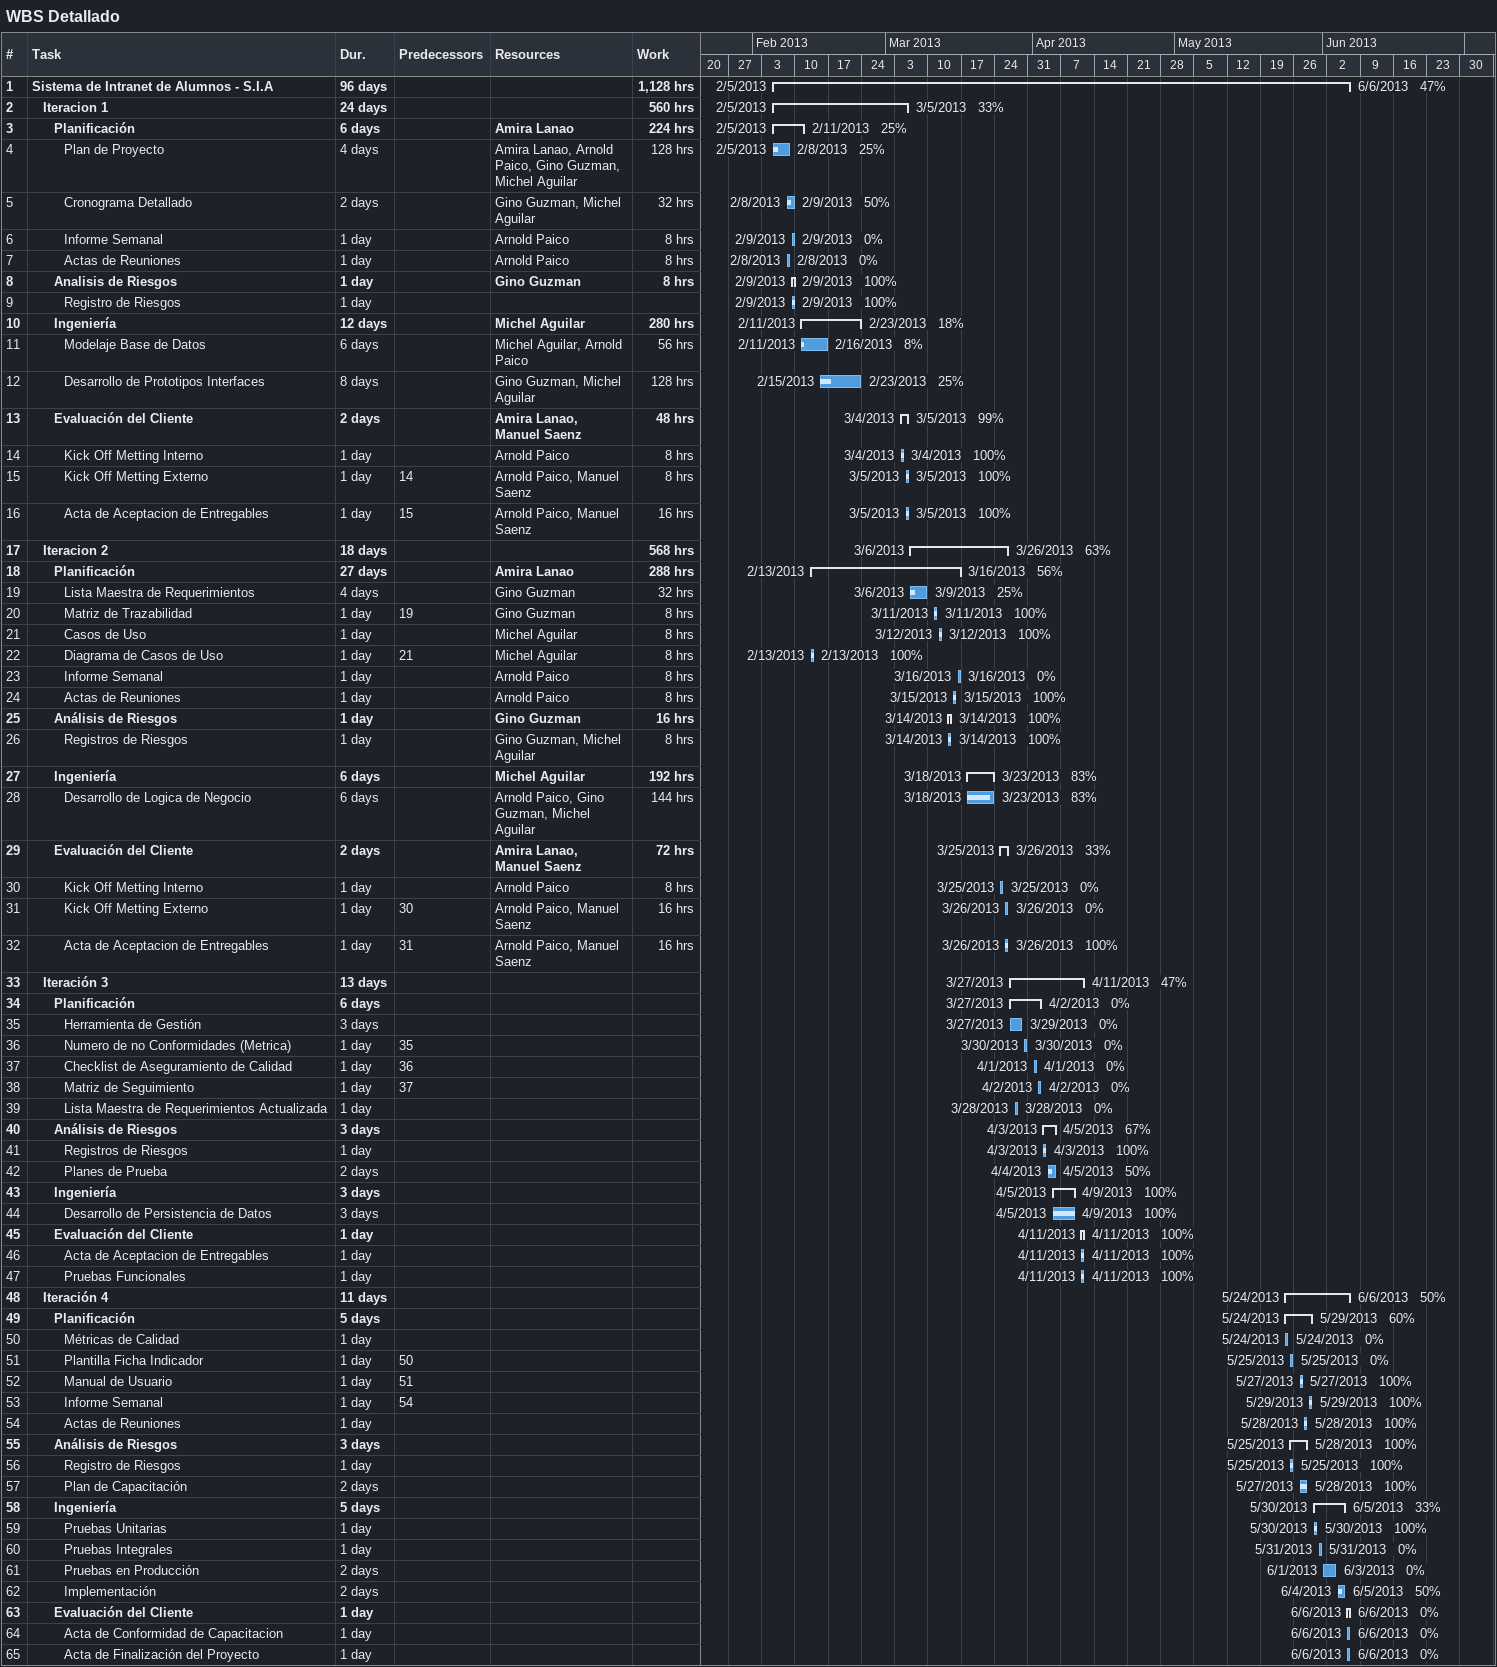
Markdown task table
WBS Detallado

| ID | Level | Task | Duration | Start | Finish | Predecessors | Resources | % complete | Work (h) |
|---|---|---|---|---|---|---|---|---|---|
| 1 | 1 | **Sistema de Intranet de Alumnos - S.I.A** | 96d | 2013-02-05 | 2013-06-06 |  |  | 47 | 1128 |
| 2 | 2 | **Iteracion 1** | 24d | 2013-02-05 | 2013-03-05 |  |  | 33 | 560 |
| 3 | 3 | **Planificación** | 6d | 2013-02-05 | 2013-02-11 |  | Amira Lanao | 25 | 224 |
| 4 | 4 | Plan de Proyecto | 4d | 2013-02-05 | 2013-02-08 |  | Amira Lanao, Arnold Paico, Gino Guzman, Michel Aguilar | 25 | 128 |
| 5 | 4 | Cronograma Detallado | 2d | 2013-02-08 | 2013-02-09 |  | Gino Guzman, Michel Aguilar | 50 | 32 |
| 6 | 4 | Informe Semanal | 1d | 2013-02-09 | 2013-02-09 |  | Arnold Paico | 0 | 8 |
| 7 | 4 | Actas de Reuniones | 1d | 2013-02-08 | 2013-02-08 |  | Arnold Paico | 0 | 8 |
| 8 | 3 | **Analisis de Riesgos** | 1d | 2013-02-09 | 2013-02-09 |  | Gino Guzman | 100 | 8 |
| 9 | 4 | Registro de Riesgos | 1d | 2013-02-09 | 2013-02-09 |  |  | 100 |  |
| 10 | 3 | **Ingeniería** | 12d | 2013-02-11 | 2013-02-23 |  | Michel Aguilar | 18 | 280 |
| 11 | 4 | Modelaje Base de Datos | 6d | 2013-02-11 | 2013-02-16 |  | Michel Aguilar, Arnold Paico | 8 | 56 |
| 12 | 4 | Desarrollo de Prototipos Interfaces | 8d | 2013-02-15 | 2013-02-23 |  | Gino Guzman, Michel Aguilar | 25 | 128 |
| 13 | 3 | **Evaluación del Cliente** | 2d | 2013-03-04 | 2013-03-05 |  | Amira Lanao, Manuel Saenz | 99 | 48 |
| 14 | 4 | Kick Off Metting Interno | 1d | 2013-03-04 | 2013-03-04 |  | Arnold Paico | 100 | 8 |
| 15 | 4 | Kick Off Metting Externo | 1d | 2013-03-05 | 2013-03-05 | 14 | Arnold Paico, Manuel Saenz | 100 | 8 |
| 16 | 4 | Acta de Aceptacion de Entregables | 1d | 2013-03-05 | 2013-03-05 | 15 | Arnold Paico, Manuel Saenz | 100 | 16 |
| 17 | 2 | **Iteracion 2** | 18d | 2013-03-06 | 2013-03-26 |  |  | 63 | 568 |
| 18 | 3 | **Planificación** | 27d | 2013-02-13 | 2013-03-16 |  | Amira Lanao | 56 | 288 |
| 19 | 4 | Lista Maestra de Requerimientos | 4d | 2013-03-06 | 2013-03-09 |  | Gino Guzman | 25 | 32 |
| 20 | 4 | Matriz de Trazabilidad | 1d | 2013-03-11 | 2013-03-11 | 19 | Gino Guzman | 100 | 8 |
| 21 | 4 | Casos de Uso | 1d | 2013-03-12 | 2013-03-12 |  | Michel Aguilar | 100 | 8 |
| 22 | 4 | Diagrama de Casos de Uso | 1d | 2013-02-13 | 2013-02-13 | 21 | Michel Aguilar | 100 | 8 |
| 23 | 4 | Informe Semanal | 1d | 2013-03-16 | 2013-03-16 |  | Arnold Paico | 0 | 8 |
| 24 | 4 | Actas de Reuniones | 1d | 2013-03-15 | 2013-03-15 |  | Arnold Paico | 100 | 8 |
| 25 | 3 | **Análisis de Riesgos** | 1d | 2013-03-14 | 2013-03-14 |  | Gino Guzman | 100 | 16 |
| 26 | 4 | Registros de Riesgos | 1d | 2013-03-14 | 2013-03-14 |  | Gino Guzman, Michel Aguilar | 100 | 8 |
| 27 | 3 | **Ingeniería** | 6d | 2013-03-18 | 2013-03-23 |  | Michel Aguilar | 83 | 192 |
| 28 | 4 | Desarrollo de Logica de Negocio | 6d | 2013-03-18 | 2013-03-23 |  | Arnold Paico, Gino Guzman, Michel Aguilar | 83 | 144 |
| 29 | 3 | **Evaluación del Cliente** | 2d | 2013-03-25 | 2013-03-26 |  | Amira Lanao, Manuel Saenz | 33 | 72 |
| 30 | 4 | Kick Off Metting Interno | 1d | 2013-03-25 | 2013-03-25 |  | Arnold Paico | 0 | 8 |
| 31 | 4 | Kick Off Metting Externo | 1d | 2013-03-26 | 2013-03-26 | 30 | Arnold Paico, Manuel Saenz | 0 | 16 |
| 32 | 4 | Acta de Aceptacion de Entregables | 1d | 2013-03-26 | 2013-03-26 | 31 | Arnold Paico, Manuel Saenz | 100 | 16 |
| 33 | 2 | **Iteración 3** | 13d | 2013-03-27 | 2013-04-11 |  |  | 47 |  |
| 34 | 3 | **Planificación** | 6d | 2013-03-27 | 2013-04-02 |  |  | 0 |  |
| 35 | 4 | Herramienta de Gestión | 3d | 2013-03-27 | 2013-03-29 |  |  | 0 |  |
| 36 | 4 | Numero de no Conformidades (Metrica) | 1d | 2013-03-30 | 2013-03-30 | 35 |  | 0 |  |
| 37 | 4 | Checklist de Aseguramiento de Calidad | 1d | 2013-04-01 | 2013-04-01 | 36 |  | 0 |  |
| 38 | 4 | Matriz de Seguimiento | 1d | 2013-04-02 | 2013-04-02 | 37 |  | 0 |  |
| 39 | 4 | Lista Maestra de Requerimientos Actualizada | 1d | 2013-03-28 | 2013-03-28 |  |  | 0 |  |
| 40 | 3 | **Análisis de Riesgos** | 3d | 2013-04-03 | 2013-04-05 |  |  | 67 |  |
| 41 | 4 | Registros de Riesgos | 1d | 2013-04-03 | 2013-04-03 |  |  | 100 |  |
| 42 | 4 | Planes de Prueba | 2d | 2013-04-04 | 2013-04-05 |  |  | 50 |  |
| 43 | 3 | **Ingeniería** | 3d | 2013-04-05 | 2013-04-09 |  |  | 100 |  |
| 44 | 4 | Desarrollo de Persistencia de Datos | 3d | 2013-04-05 | 2013-04-09 |  |  | 100 |  |
| 45 | 3 | **Evaluación del Cliente** | 1d | 2013-04-11 | 2013-04-11 |  |  | 100 |  |
| 46 | 4 | Acta de Aceptacion de Entregables | 1d | 2013-04-11 | 2013-04-11 |  |  | 100 |  |
| 47 | 4 | Pruebas Funcionales | 1d | 2013-04-11 | 2013-04-11 |  |  | 100 |  |
| 48 | 2 | **Iteración 4** | 11d | 2013-05-24 | 2013-06-06 |  |  | 50 |  |
| 49 | 3 | **Planificación** | 5d | 2013-05-24 | 2013-05-29 |  |  | 60 |  |
| 50 | 4 | Métricas de Calidad | 1d | 2013-05-24 | 2013-05-24 |  |  | 0 |  |
| 51 | 4 | Plantilla Ficha Indicador | 1d | 2013-05-25 | 2013-05-25 | 50 |  | 0 |  |
| 52 | 4 | Manual de Usuario | 1d | 2013-05-27 | 2013-05-27 | 51 |  | 100 |  |
| 53 | 4 | Informe Semanal | 1d | 2013-05-29 | 2013-05-29 | 54 |  | 100 |  |
| 54 | 4 | Actas de Reuniones | 1d | 2013-05-28 | 2013-05-28 |  |  | 100 |  |
| 55 | 3 | **Análisis de Riesgos** | 3d | 2013-05-25 | 2013-05-28 |  |  | 100 |  |
| 56 | 4 | Registro de Riesgos | 1d | 2013-05-25 | 2013-05-25 |  |  | 100 |  |
| 57 | 4 | Plan de Capacitación | 2d | 2013-05-27 | 2013-05-28 |  |  | 100 |  |
| 58 | 3 | **Ingeniería** | 5d | 2013-05-30 | 2013-06-05 |  |  | 33 |  |
| 59 | 4 | Pruebas Unitarias | 1d | 2013-05-30 | 2013-05-30 |  |  | 100 |  |
| 60 | 4 | Pruebas Integrales | 1d | 2013-05-31 | 2013-05-31 |  |  | 0 |  |
| 61 | 4 | Pruebas en Producción | 2d | 2013-06-01 | 2013-06-03 |  |  | 0 |  |
| 62 | 4 | Implementación | 2d | 2013-06-04 | 2013-06-05 |  |  | 50 |  |
| 63 | 3 | **Evaluación del Cliente** | 1d | 2013-06-06 | 2013-06-06 |  |  | 0 |  |
| 64 | 4 | Acta de Conformidad de Capacitacion | 1d | 2013-06-06 | 2013-06-06 |  |  | 0 |  |
| 65 | 4 | Acta de Finalización del Proyecto | 1d | 2013-06-06 | 2013-06-06 |  |  | 0 |  |
